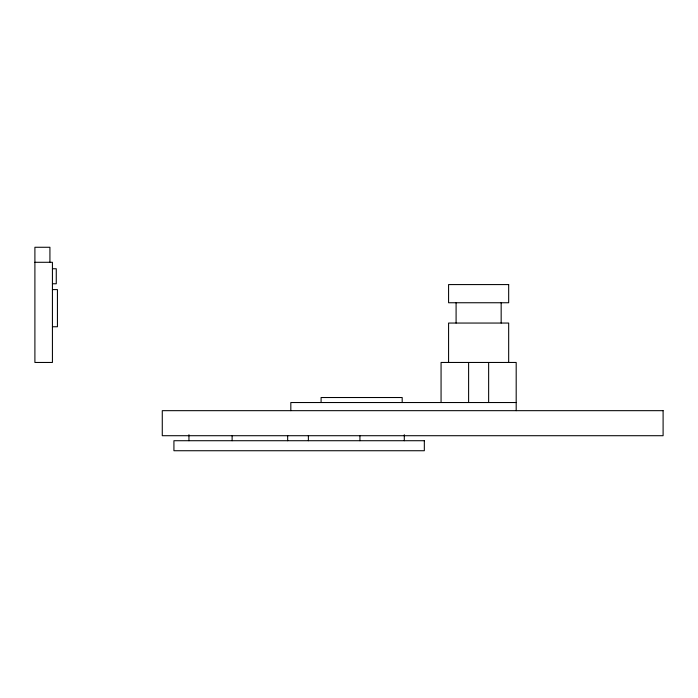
<?xml version="1.0" encoding="UTF-8"?>
<svg xmlns="http://www.w3.org/2000/svg" width="698" height="698" viewBox="0 0 698 698"><rect width="100%" height="100%" fill="white"/><g stroke="black" fill="none" stroke-linecap="round" stroke-linejoin="round"><path stroke-width="1.05" d="M34.9 262.291L52.429 262.291L52.429 362.463L34.9 362.463L34.9 247.267L49.924 247.267L49.924 262.291M52.429 268.747L56.268 268.747L56.268 283.763L52.429 283.763M52.429 289.583L57.437 289.583L57.437 326.751L52.429 326.751M516.188 402.528L290.822 402.528L290.822 410.668M516.188 410.668L516.188 362.463L441.066 362.463L441.066 402.528M508.676 362.463L508.676 323.052L448.578 323.052L448.578 362.463M501.164 302.749L501.164 323.052M488.644 362.463L488.644 402.528M468.611 362.463L468.611 402.528M456.091 302.749L456.091 323.052M404.299 434.706L404.299 440.717M402.188 402.528L402.188 397.52L321.089 397.52L321.089 402.528M359.932 435.482L359.932 440.717M308.385 435.482L308.385 440.717M287.663 435.491L287.663 440.717M232.12 435.491L232.12 440.717M188.949 434.706L188.949 440.717M508.676 284.575L448.578 284.575L448.578 302.749L508.676 302.749L508.676 284.575M663.1 410.668L162.276 410.668L162.276 435.709L663.1 435.709L663.1 410.668M424.332 440.717L173.924 440.717L173.924 450.734L424.332 450.734L424.332 440.717"/></g></svg>
